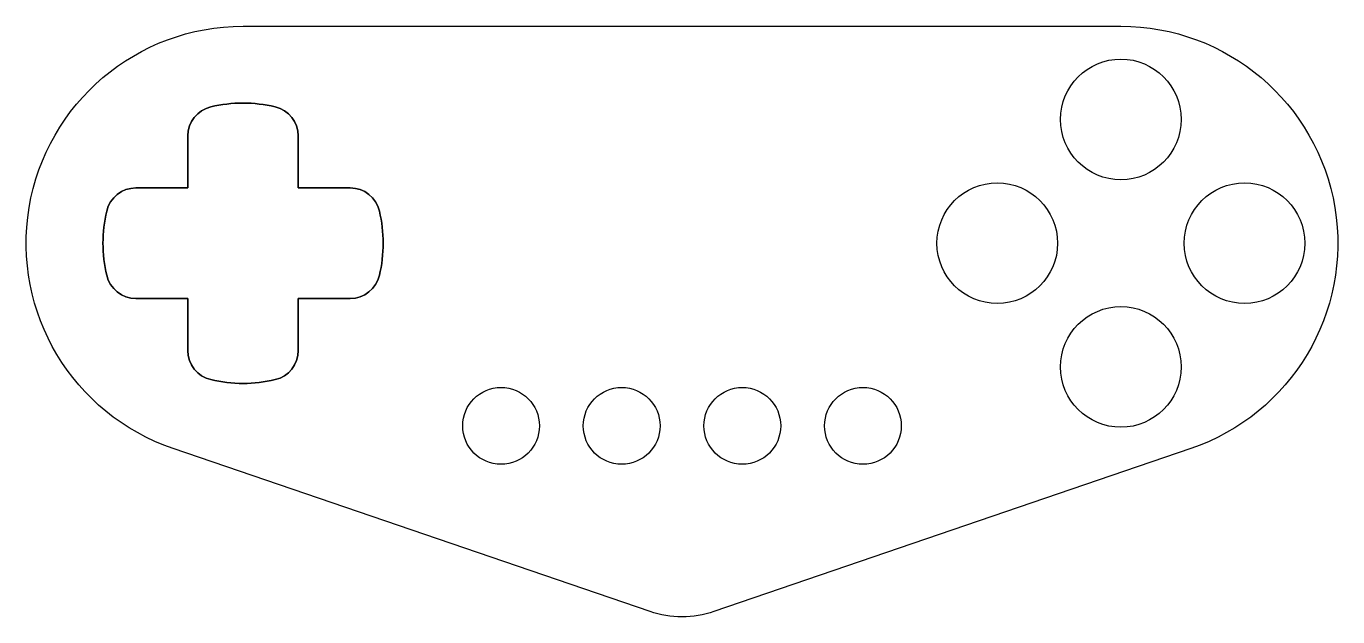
# Model space of a CAD drawing. Header units: millimetres. Extents: x -60 to 60, y -27 to 27.
import ezdxf

# ---------------------------------------------------------------- set-up
doc = ezdxf.new("R2010")
doc.units = ezdxf.units.MM
doc.layers.get('0').update_dxf_attribs({"linetype": 'CONTINUOUS'})

msp = doc.modelspace()

# ---------------------------------------------------------------- linework, layer by layer
for points in [[(-46.61, -11.57, -0.847687), (-40.22, 26.93), (39.82, 26.93, -0.847687), (46.21, -11.57), (2.71, -26.42, -0.165997), (-3.11, -26.42)], [(39.82, 26.93, -0.847687), (46.21, -11.57), (2.71, -26.42, -0.165997), (-3.11, -26.42), (-46.61, -11.57, -0.847687), (-40.22, 26.93)], [(-35.19, 12.19), (-35.19, 16.93, 0.347898), (-37.29, 19.58, 0.116317), (-43.16, 19.58, 0.347898), (-45.26, 16.93), (-45.26, 12.19), (-50, 12.19, 0.347898), (-52.66, 10.08, 0.116317), (-52.66, 4.22, 0.347898), (-50, 2.11), (-45.26, 2.11), (-45.26, -2.63, 0.347898), (-43.16, -5.29, 0.116317), (-37.29, -5.29, 0.347898), (-35.19, -2.63), (-35.19, 2.11), (-30.45, 2.11, 0.347898), (-27.79, 4.22, 0.116317), (-27.79, 10.08, 0.347898), (-30.45, 12.19)], [(-37.29, -5.29, -0.116317), (-43.16, -5.29, -0.347898), (-45.26, -2.63), (-45.26, 2.11), (-50, 2.11, -0.347898), (-52.66, 4.22, -0.116317), (-52.66, 10.08, -0.347898), (-50, 12.19), (-45.26, 12.19), (-45.26, 16.93, -0.347898), (-43.16, 19.58, -0.116317), (-37.29, 19.58, -0.347898), (-35.19, 16.93), (-35.19, 12.19), (-30.45, 12.19, -0.347898), (-27.79, 10.08, -0.116317), (-27.79, 4.22, -0.347898), (-30.45, 2.11), (-35.19, 2.11), (-35.19, -2.63, -0.347898)]]:
    msp.add_lwpolyline(points, format="xyb", close=True)
for centre, radius in [((39.82, 18.43), 5.5), ((39.82, 18.43), 5.5), ((28.55, 7.15), 5.5), ((28.55, 7.15), 5.5), ((51.1, 7.15), 5.5), ((51.1, 7.15), 5.5), ((39.82, -4.13), 5.5), ((39.82, -4.13), 5.5), ((-16.7, -9.5), 3.5), ((-16.7, -9.5), 3.5), ((-5.7, -9.5), 3.5), ((-5.7, -9.5), 3.5), ((5.3, -9.5), 3.5), ((5.3, -9.5), 3.5), ((16.3, -9.5), 3.5), ((16.3, -9.5), 3.5)]:
    msp.add_circle(centre, radius)

doc.saveas('drawing.dxf')
